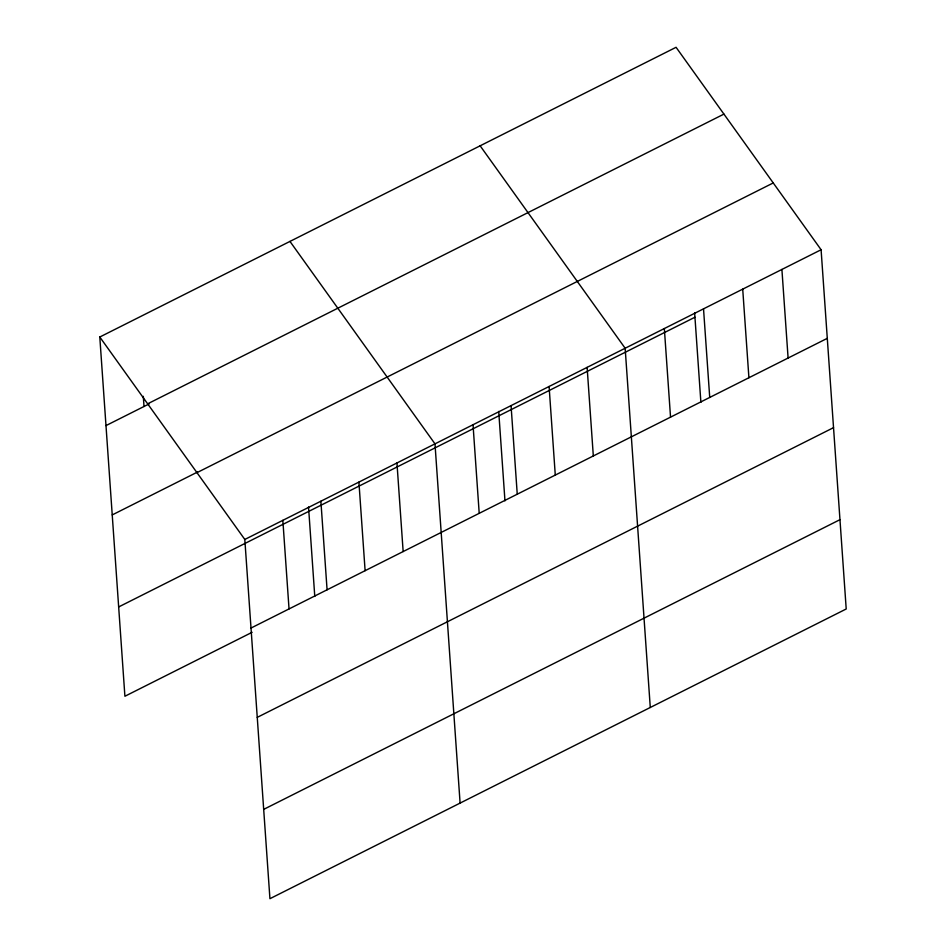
<?xml version="1.0" encoding="UTF-8"?>
<svg xmlns="http://www.w3.org/2000/svg" width="946" height="946" viewBox="0 0 946 946"><rect width="100%" height="100%" fill="white"/><g stroke="black" fill="none" stroke-linecap="round" stroke-linejoin="round"><path stroke-width="1.42" d="M99.791 337.013L676.071 47.3L821.093 249.744L846.209 608.988L269.929 898.7L244.813 539.457L99.791 337.013L124.907 696.256L252.121 632.295M147.647 403.824L723.927 114.111M105.976 425.605L149.267 403.847M112.231 514.92L197.478 472.066M196.957 472.657L773.237 182.945M244.813 539.457L821.093 249.744M118.664 606.942L694.943 317.229M251.009 628.049L827.289 338.337M257.253 717.364L833.532 427.651M263.686 809.386L839.965 519.673M480.13 145.802L625.152 348.246L650.28 707.49M289.961 241.407L434.983 443.851L460.099 803.095M781.904 269.444L788.101 358.037M742.716 289.145L748.913 377.738M703.528 308.845L709.725 397.438M694.648 312.913L700.891 402.357M664.34 328.546L670.537 417.139M587.123 367.367L593.319 455.96M549.094 386.488L555.278 475.081M511.053 405.609L517.249 494.202M498.708 411.415L504.963 500.86M473.024 424.73L479.208 513.323M396.953 462.972L403.15 551.565M358.912 482.093L365.109 570.686M320.883 501.214L327.08 589.807M308.538 507.021L314.781 596.465M282.842 520.335L289.038 608.928M143.307 396.315L144.017 406.484"/></g></svg>
